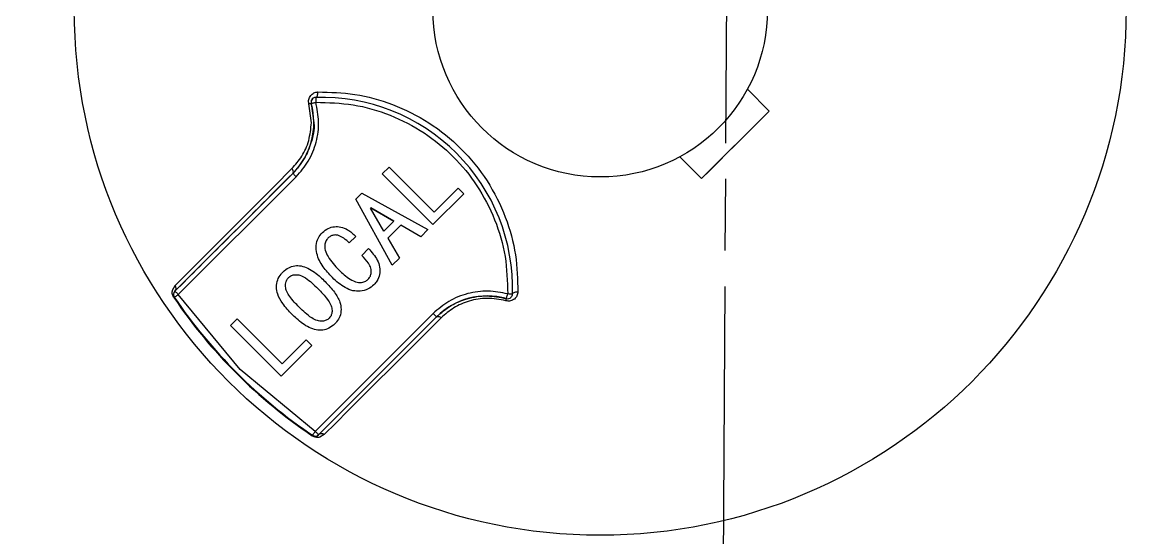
# Model space of a CAD drawing. Header units: millimetres. Extents: x 1852 to 4288, y 681 to 2404.
# Drawn here: x 2552.07 to 2598.85, y 2073.61 to 2095.18 of the extents above; entities that cross this region are included whole.
import ezdxf

# ---------------------------------------------------------------- set-up
doc = ezdxf.new("R2010")
doc.units = ezdxf.units.MM
doc.linetypes.add('AM_ISO08W050', pattern=[18, 12, -1.5, 3, -1.5])
doc.layers.add('AM_7', color=4, linetype='AM_ISO08W050', lineweight=25)

msp = doc.modelspace()

# ---------------------------------------------------------------- linework, layer by layer
at = {"color": 7, "linetype": 'Continuous', "lineweight": 25}
for p, q in [((2582.397, 2092.381), (2583.31, 2091.467)), ((2582.397, 2092.381), (2582.397, 2092.381)), ((2564.157, 2090.982), (2564.056, 2091.764)), ((2564.142, 2091.84), (2564.142, 2091.84)), ((2564.149, 2091.786), (2564.258, 2090.979)), ((2564.336, 2092.039), (2564.342, 2091.839)), ((2580.482, 2088.639), (2583.31, 2091.467)), ((2580.482, 2088.639), (2579.568, 2089.552)), ((2579.568, 2089.552), (2579.568, 2089.552)), ((2579.568, 2089.552), (2580.482, 2088.639)), ((2567.121, 2088.837), (2567.407, 2089.123)), ((2567.407, 2089.123), (2569.292, 2087.237)), ((2558.447, 2083.929), (2563.38, 2088.861)), ((2558.589, 2083.787), (2563.521, 2088.72)), ((2563.38, 2088.861), (2563.38, 2088.861)), ((2569.243, 2086.716), (2567.121, 2088.837)), ((2569.243, 2086.716), (2567.121, 2088.837)), ((2580.482, 2088.639), (2580.482, 2088.639)), ((2566.017, 2087.783), (2566.265, 2088.031)), ((2566.265, 2088.031), (2569.032, 2086.505)), ((2570.533, 2088.006), (2569.243, 2086.716)), ((2570.533, 2088.006), (2569.243, 2086.716)), ((2569.292, 2087.237), (2570.297, 2088.242)), ((2570.297, 2088.242), (2570.533, 2088.006)), ((2567.543, 2085.017), (2566.017, 2087.783)), ((2567.543, 2085.017), (2566.017, 2087.783)), ((2566.65, 2087.423), (2566.625, 2087.398)), ((2566.65, 2087.423), (2566.625, 2087.398)), ((2567.183, 2086.443), (2566.625, 2087.398)), ((2566.625, 2087.398), (2566.625, 2087.398)), ((2566.65, 2087.423), (2567.605, 2086.865)), ((2566.65, 2087.423), (2566.65, 2087.423)), ((2567.605, 2086.865), (2566.65, 2087.423)), ((2567.605, 2086.865), (2567.183, 2086.443)), ((2567.903, 2086.691), (2567.357, 2086.145)), ((2567.903, 2086.691), (2567.357, 2086.145)), ((2567.605, 2086.865), (2567.605, 2086.865)), ((2568.734, 2086.207), (2567.903, 2086.691)), ((2567.903, 2086.691), (2567.903, 2086.691)), ((2568.734, 2086.207), (2567.903, 2086.691)), ((2569.243, 2086.716), (2569.243, 2086.716)), ((2564.851, 2086.145), (2564.851, 2086.145)), ((2566.017, 2086.22), (2565.744, 2085.947)), ((2566.017, 2086.22), (2565.744, 2085.947)), ((2567.357, 2086.145), (2567.841, 2085.314)), ((2567.357, 2086.145), (2567.357, 2086.145)), ((2569.032, 2086.505), (2568.734, 2086.207)), ((2569.032, 2086.505), (2568.734, 2086.207)), ((2568.734, 2086.207), (2568.734, 2086.207)), ((2564.744, 2085.608), (2564.744, 2085.608)), ((2565.744, 2085.947), (2565.744, 2085.947)), ((2566.265, 2085.426), (2566.551, 2085.711)), ((2567.841, 2085.314), (2567.543, 2085.017)), ((2567.841, 2085.314), (2567.543, 2085.017)), ((2566.652, 2084.844), (2566.652, 2084.844)), ((2567.543, 2085.017), (2567.543, 2085.017)), ((2563.201, 2084.496), (2563.201, 2084.496)), ((2565.037, 2084.496), (2565.037, 2084.496)), ((2566.774, 2084.198), (2566.774, 2084.198)), ((2558.345, 2083.972), (2558.451, 2084.164)), ((2558.389, 2083.787), (2558.389, 2083.787)), ((2558.447, 2083.929), (2558.447, 2083.929)), ((2561.178, 2080.649), (2558.589, 2083.787)), ((2563.098, 2083.993), (2563.098, 2083.993)), ((2564.429, 2084.037), (2564.429, 2084.037)), ((2572.572, 2084.034), (2572.572, 2084.034)), ((2558.423, 2083.675), (2558.403, 2083.662)), ((2564.989, 2083.297), (2564.989, 2083.297)), ((2563.35, 2082.957), (2563.35, 2082.957)), ((2569.249, 2082.992), (2564.316, 2078.06)), ((2569.39, 2082.851), (2564.458, 2077.918)), ((2560.77, 2082.486), (2561.055, 2082.771)), ((2562.891, 2080.365), (2560.77, 2082.486)), ((2562.891, 2080.365), (2560.77, 2082.486)), ((2561.055, 2082.771), (2562.941, 2080.886)), ((2565.136, 2082.56), (2565.136, 2082.56)), ((2562.941, 2080.886), (2563.945, 2081.89)), ((2563.945, 2081.89), (2564.181, 2081.655)), ((2564.181, 2081.655), (2562.891, 2080.365)), ((2564.181, 2081.655), (2562.891, 2080.365)), ((2564.316, 2078.06), (2561.178, 2080.649)), ((2562.891, 2080.365), (2562.891, 2080.365)), ((2564.191, 2077.874), (2564.204, 2077.894)), ((2564.693, 2077.922), (2564.516, 2077.823))]:
    msp.add_line(p, q, dxfattribs=at)
at = {"color": 7, "linetype": 'Continuous', "lineweight": 25, "flags": 128}
for points in [[(2564.336, 2092.039), (2564.356, 2092.044), (2564.376, 2092.058), (2564.393, 2092.08), (2564.407, 2092.109), (2564.418, 2092.144), (2564.425, 2092.183), (2564.428, 2092.225), (2564.426, 2092.267)], [(2564.149, 2091.786), (2564.153, 2091.787), (2564.164, 2091.79), (2564.182, 2091.795), (2564.206, 2091.801), (2564.235, 2091.81), (2564.268, 2091.819), (2564.304, 2091.829), (2564.342, 2091.839)], [(2583.31, 2091.467), (2582.957, 2091.114), (2582.604, 2090.761), (2582.25, 2090.407), (2581.896, 2090.053), (2581.542, 2089.699), (2581.188, 2089.345), (2580.835, 2088.992), (2580.482, 2088.639)], [(2558.451, 2084.164), (2558.933, 2084.647), (2559.456, 2085.169), (2560.017, 2085.73), (2560.615, 2086.328), (2561.249, 2086.962), (2561.916, 2087.629), (2562.615, 2088.328), (2563.344, 2089.057)], [(2563.38, 2088.861), (2563.392, 2088.877), (2563.399, 2088.897), (2563.402, 2088.92), (2563.399, 2088.946), (2563.392, 2088.973), (2563.38, 2089.001), (2563.364, 2089.03), (2563.344, 2089.057)], [(2563.38, 2088.861), (2563.383, 2088.858), (2563.391, 2088.85), (2563.404, 2088.837), (2563.421, 2088.82), (2563.443, 2088.798), (2563.467, 2088.774), (2563.494, 2088.747), (2563.521, 2088.72)], [(2558.423, 2083.675), (2558.426, 2083.677), (2558.436, 2083.684), (2558.451, 2083.694), (2558.472, 2083.708), (2558.497, 2083.725), (2558.525, 2083.744), (2558.556, 2083.765), (2558.589, 2083.787)], [(2558.447, 2083.929), (2558.45, 2083.926), (2558.458, 2083.918), (2558.471, 2083.905), (2558.489, 2083.887), (2558.51, 2083.866), (2558.535, 2083.841), (2558.561, 2083.815), (2558.589, 2083.787)], [(2572.315, 2083.62), (2572.316, 2083.624), (2572.319, 2083.635), (2572.324, 2083.652), (2572.331, 2083.676), (2572.339, 2083.706), (2572.348, 2083.739), (2572.358, 2083.775), (2572.369, 2083.813)], [(2572.568, 2083.807), (2572.565, 2083.807), (2572.553, 2083.807), (2572.535, 2083.808), (2572.51, 2083.808), (2572.48, 2083.809), (2572.445, 2083.81), (2572.408, 2083.811), (2572.369, 2083.813)], [(2572.568, 2083.807), (2572.574, 2083.827), (2572.587, 2083.847), (2572.609, 2083.864), (2572.638, 2083.878), (2572.673, 2083.889), (2572.712, 2083.896), (2572.754, 2083.899), (2572.796, 2083.897)], [(2569.586, 2082.815), (2568.857, 2082.086), (2568.158, 2081.387), (2567.491, 2080.72), (2566.858, 2080.086), (2566.259, 2079.488), (2565.698, 2078.927), (2565.176, 2078.404), (2564.693, 2077.922)], [(2569.39, 2082.851), (2569.388, 2082.854), (2569.38, 2082.862), (2569.367, 2082.875), (2569.349, 2082.892), (2569.328, 2082.914), (2569.303, 2082.938), (2569.277, 2082.965), (2569.249, 2082.992)], [(2569.39, 2082.851), (2569.407, 2082.863), (2569.426, 2082.87), (2569.45, 2082.872), (2569.475, 2082.87), (2569.502, 2082.863), (2569.531, 2082.851), (2569.559, 2082.835), (2569.586, 2082.815)], [(2564.316, 2078.06), (2564.295, 2078.027), (2564.273, 2077.996), (2564.254, 2077.968), (2564.237, 2077.942), (2564.223, 2077.922), (2564.213, 2077.907), (2564.207, 2077.897), (2564.204, 2077.894)], [(2564.458, 2077.918), (2564.455, 2077.921), (2564.447, 2077.929), (2564.434, 2077.942), (2564.416, 2077.96), (2564.395, 2077.981), (2564.37, 2078.006), (2564.344, 2078.032), (2564.316, 2078.06)]]:
    msp.add_lwpolyline(points, dxfattribs=at)
at = {"color": 7, "linetype": 'Continuous', "lineweight": 25}
for radius in [22, 7]:
    msp.add_circle((2576.239, 2095.71), radius, dxfattribs=at)
for centre, radius, start, end in [((2543.24, 2132.915), 91.48, 295.79271, 180), ((2543.24, 2132.915), 91.48, 180, 290.22656), ((2543.24, 2132.915), 91.441, 295.84596, 351.20762), ((2543.24, 2132.915), 90.976, 296.50811, 351.20762), ((2543.24, 2132.915), 86.42, 299.88973, 350.7957), ((2561.259, 2090.983), 3, 315, 15.531), ((2564.256, 2091.106), 0.688, 98.909, 106.876), ((2564.342, 2091.839), 0.2, 135, 195.531), ((2564.342, 2091.839), 0.2, 91.6906, 135), ((2564.572, 2084.043), 8, 358.3094, 91.6906), ((2558.589, 2083.787), 0.2, 135, 214.039), ((2558.311, 2084.049), 0.182, 318.6226, 39.5362), ((2571.512, 2080.729), 3, 74.469, 135), ((2572.369, 2083.813), 0.2, 315, 358.3094), ((2576.239, 2095.71), 21.524, 214.039, 235.961), ((2576.239, 2095.71), 21.5, 214.039, 235.961), ((2571.635, 2083.727), 0.689, 343.1243, 351.0894), ((2572.369, 2083.813), 0.2, 254.469, 315), ((2564.316, 2078.06), 0.2, 235.961, 315), ((2564.578, 2077.781), 0.182, 50.5221, 130.0859)]:
    msp.add_arc(centre, radius, start, end, dxfattribs=at)
for points in [[(2636.98, 2132.916), (2636.893, 2129.849), (2636.719, 2123.713), (2635.316, 2114.599), (2633.091, 2105.661), (2629.983, 2096.986), (2626.044, 2088.656), (2621.307, 2080.753), (2615.818, 2073.352), (2609.631, 2066.525), (2602.804, 2060.337), (2595.403, 2054.849), (2587.5, 2050.111), (2579.17, 2046.173), (2570.495, 2043.065), (2561.557, 2040.84), (2552.443, 2039.437), (2546.307, 2039.263), (2543.24, 2039.176)], [(2640.913, 2122.127), (2640.389, 2118.475), (2639.341, 2111.172), (2636.221, 2100.529), (2632.013, 2090.286), (2626.658, 2080.585), (2620.253, 2071.546), (2612.872, 2063.284), (2604.61, 2055.902), (2595.571, 2049.498), (2585.87, 2044.142), (2575.627, 2039.934), (2564.984, 2036.815), (2557.681, 2035.767), (2554.029, 2035.243)], [(2640.711, 2115.584), (2640.024, 2112.29), (2638.651, 2105.701), (2635.331, 2096.149), (2631.127, 2086.966), (2625.991, 2078.263), (2620.002, 2070.126), (2613.214, 2062.642), (2605.701, 2055.886), (2597.539, 2049.932), (2588.814, 2044.833), (2579.612, 2040.669), (2570.046, 2037.389), (2563.452, 2036.044), (2560.155, 2035.372)], [(2563.38, 2088.861), (2562.416, 2087.897), (2560.487, 2085.968), (2559.127, 2084.608), (2558.447, 2083.929)]]:
    msp.add_open_spline(points, degree=3, dxfattribs=at)
for points, knots in [([(2585.524, 2058.844), (2587.702, 2060.118), (2592.687, 2063.032), (2599.751, 2068.686), (2606.716, 2075.518), (2612.835, 2083.128), (2618.058, 2091.376), (2622.286, 2100.171), (2625.563, 2109.379), (2626.838, 2115.754), (2627.475, 2118.941)], [0, 0, 0, 0, 0.099849, 0.228442, 0.357035, 0.485628, 0.614221, 0.742814, 0.871407, 1, 1, 1, 1]), ([(2564.056, 2091.764), (2564.049, 2091.796), (2564.036, 2091.861), (2564.047, 2091.957), (2564.078, 2092.045), (2564.142, 2092.146), (2564.257, 2092.241), (2564.37, 2092.259), (2564.426, 2092.267)], [0, 0, 0, 0, 0.123692, 0.250213, 0.373441, 0.501044, 0.749966, 1, 1, 1, 1]), ([(2564.426, 2092.267), (2564.942, 2092.255), (2565.97, 2092.231), (2567.566, 2091.795), (2569.095, 2091.033), (2570.461, 2089.934), (2571.56, 2088.57), (2572.323, 2087.04), (2572.76, 2085.443), (2572.784, 2084.413), (2572.796, 2083.897)], [0, 0, 0, 0, 0.125198, 0.2499957, 0.3751716, 0.4997698, 0.6246825, 0.749695, 0.8746376, 1, 1, 1, 1]), ([(2563.521, 2088.72), (2563.702, 2088.93), (2564.071, 2089.359), (2564.386, 2090.16), (2564.506, 2091.013), (2564.396, 2091.567), (2564.342, 2091.839)], [0, 0, 0, 0, 0.245589, 0.5, 0.754411, 1, 1, 1, 1]), ([(2564.336, 2092.039), (2564.327, 2092.039), (2564.3, 2092.037), (2564.25, 2092.021), (2564.2, 2091.986), (2564.163, 2091.934), (2564.145, 2091.885), (2564.139, 2091.835), (2564.146, 2091.801), (2564.149, 2091.786)], [0, 0, 0, 0, 0.0858052, 0.25106, 0.5005164, 0.655876, 0.7885052, 0.9015382, 1, 1, 1, 1]), ([(2564.342, 2091.839), (2564.867, 2091.824), (2565.927, 2091.794), (2567.471, 2091.34), (2568.892, 2090.603), (2570.125, 2089.595), (2571.132, 2088.363), (2571.869, 2086.942), (2572.323, 2085.398), (2572.353, 2084.337), (2572.369, 2083.813)], [0, 0, 0, 0, 0.123694, 0.25, 0.376306, 0.5, 0.623694, 0.75, 0.876306, 1, 1, 1, 1]), ([(2563.344, 2089.057), (2563.489, 2089.224), (2563.779, 2089.557), (2564.081, 2090.217), (2564.132, 2090.727), (2564.157, 2090.982)], [0, 0, 0, 0, 0.33293, 0.666707, 1, 1, 1, 1]), ([(2564.258, 2090.979), (2564.258, 2090.977), (2564.297, 2090.687), (2564.158, 2090.15), (2563.87, 2089.422), (2563.55, 2089.055), (2563.38, 2088.861)], [0, 0, 0, 0, 0.0026935, 0.3414816, 0.6510181, 1, 1, 1, 1]), ([(2564.615, 2086.381), (2564.694, 2086.447), (2564.841, 2086.571), (2565.12, 2086.64), (2565.403, 2086.627), (2565.726, 2086.498), (2565.909, 2086.323), (2566.017, 2086.22)], [0, 0, 0, 0, 0.190602, 0.35935, 0.52722, 0.719557, 1, 1, 1, 1]), ([(2565.037, 2084.496), (2564.9, 2084.642), (2564.625, 2084.937), (2564.379, 2085.407), (2564.341, 2085.837), (2564.422, 2086.154), (2564.555, 2086.311), (2564.615, 2086.381)], [0, 0, 0, 0, 0.278953, 0.561275, 0.716356, 0.872487, 1, 1, 1, 1]), ([(2564.851, 2086.145), (2564.818, 2086.107), (2564.746, 2086.022), (2564.702, 2085.841), (2564.728, 2085.612), (2564.906, 2085.238), (2565.143, 2084.992), (2565.31, 2084.818)], [0, 0, 0, 0, 0.0972515, 0.2128757, 0.3462685, 0.5366234, 1, 1, 1, 1]), ([(2565.744, 2085.947), (2565.671, 2086.016), (2565.537, 2086.142), (2565.33, 2086.256), (2565.151, 2086.29), (2565.012, 2086.263), (2564.915, 2086.205), (2564.867, 2086.161), (2564.851, 2086.145)], [0, 0, 0, 0, 0.29136, 0.535096, 0.673308, 0.812563, 0.935255, 1, 1, 1, 1]), ([(2565.744, 2085.947), (2565.671, 2086.016), (2565.537, 2086.142), (2565.33, 2086.256), (2565.151, 2086.29), (2565.012, 2086.263), (2564.915, 2086.205), (2564.867, 2086.161), (2564.851, 2086.145)], [0, 0, 0, 0, 0.29136, 0.535096, 0.673308, 0.812563, 0.935255, 1, 1, 1, 1]), ([(2566.551, 2085.711), (2566.684, 2085.559), (2566.887, 2085.328), (2567.033, 2084.938), (2567.022, 2084.627), (2566.926, 2084.37), (2566.818, 2084.247), (2566.774, 2084.198)], [0, 0, 0, 0, 0.351866, 0.532632, 0.714759, 0.884894, 1, 1, 1, 1]), ([(2566.538, 2084.434), (2566.57, 2084.474), (2566.632, 2084.552), (2566.664, 2084.715), (2566.654, 2084.905), (2566.515, 2085.16), (2566.364, 2085.321), (2566.265, 2085.426)], [0, 0, 0, 0, 0.132852, 0.257107, 0.423406, 0.622223, 1, 1, 1, 1]), ([(2563.35, 2082.957), (2563.213, 2083.103), (2562.973, 2083.358), (2562.742, 2083.753), (2562.677, 2084.103), (2562.727, 2084.4), (2562.847, 2084.606), (2562.938, 2084.703), (2562.965, 2084.731)], [0, 0, 0, 0, 0.29336, 0.511467, 0.658407, 0.805673, 0.942273, 1, 1, 1, 1]), ([(2562.965, 2084.731), (2563.042, 2084.798), (2563.187, 2084.923), (2563.46, 2085.005), (2563.739, 2084.996), (2564.123, 2084.856), (2564.446, 2084.606), (2564.665, 2084.395), (2564.727, 2084.334)], [0, 0, 0, 0, 0.148277, 0.278554, 0.408484, 0.552088, 0.872274, 1, 1, 1, 1]), ([(2565.31, 2084.818), (2565.455, 2084.679), (2565.68, 2084.463), (2566.025, 2084.299), (2566.26, 2084.287), (2566.426, 2084.335), (2566.506, 2084.405), (2566.538, 2084.434)], [0, 0, 0, 0, 0.421141, 0.650944, 0.779664, 0.909635, 1, 1, 1, 1]), ([(2563.648, 2083.255), (2563.509, 2083.4), (2563.314, 2083.604), (2563.12, 2083.902), (2563.064, 2084.121), (2563.081, 2084.313), (2563.145, 2084.436), (2563.19, 2084.484), (2563.201, 2084.496)], [0, 0, 0, 0, 0.411241, 0.579386, 0.722749, 0.866004, 0.96618, 1, 1, 1, 1]), ([(2563.201, 2084.496), (2563.241, 2084.528), (2563.32, 2084.593), (2563.492, 2084.628), (2563.7, 2084.607), (2564.039, 2084.415), (2564.265, 2084.196), (2564.429, 2084.037)], [0, 0, 0, 0, 0.104522, 0.209348, 0.351191, 0.528915, 1, 1, 1, 1]), ([(2563.201, 2084.496), (2563.241, 2084.528), (2563.32, 2084.593), (2563.492, 2084.628), (2563.7, 2084.607), (2564.039, 2084.415), (2564.265, 2084.196), (2564.429, 2084.037)], [0, 0, 0, 0, 0.104522, 0.209348, 0.351191, 0.528915, 1, 1, 1, 1]), ([(2564.727, 2084.334), (2564.864, 2084.188), (2565.11, 2083.927), (2565.349, 2083.526), (2565.416, 2083.167), (2565.367, 2082.876), (2565.248, 2082.679), (2565.162, 2082.587), (2565.136, 2082.56)], [0, 0, 0, 0, 0.292886, 0.524338, 0.670134, 0.816655, 0.945975, 1, 1, 1, 1]), ([(2566.774, 2084.198), (2566.696, 2084.132), (2566.53, 2083.993), (2566.213, 2083.918), (2565.879, 2083.933), (2565.46, 2084.108), (2565.205, 2084.341), (2565.037, 2084.496)], [0, 0, 0, 0, 0.153253, 0.324924, 0.478859, 0.655839, 1, 1, 1, 1]), ([(2566.774, 2084.198), (2566.696, 2084.132), (2566.53, 2083.993), (2566.213, 2083.918), (2565.879, 2083.933), (2565.46, 2084.108), (2565.205, 2084.341), (2565.037, 2084.496)], [0, 0, 0, 0, 0.153253, 0.324924, 0.478859, 0.655839, 1, 1, 1, 1]), ([(2558.403, 2083.662), (2558.395, 2083.675), (2558.378, 2083.702), (2558.352, 2083.762), (2558.328, 2083.863), (2558.338, 2083.929), (2558.345, 2083.972)], [0, 0, 0, 0, 0.1152277, 0.2337581, 0.5018731, 1, 1, 1, 1]), ([(2564.429, 2084.037), (2564.568, 2083.892), (2564.766, 2083.686), (2564.964, 2083.388), (2565.026, 2083.181), (2565.021, 2083.008), (2564.973, 2082.879), (2564.923, 2082.821), (2564.901, 2082.796)], [0, 0, 0, 0, 0.409684, 0.583644, 0.725379, 0.843759, 0.932231, 1, 1, 1, 1]), ([(2572.369, 2083.813), (2572.096, 2083.867), (2571.542, 2083.977), (2570.689, 2083.857), (2569.888, 2083.542), (2569.459, 2083.173), (2569.249, 2082.992)], [0, 0, 0, 0, 0.245589, 0.5, 0.754411, 1, 1, 1, 1]), ([(2569.39, 2082.851), (2569.585, 2083.019), (2569.951, 2083.337), (2570.678, 2083.643), (2571.482, 2083.78), (2572.043, 2083.672), (2572.315, 2083.62)], [0, 0, 0, 0, 0.265019, 0.500067, 0.757342, 1, 1, 1, 1]), ([(2572.796, 2083.897), (2572.788, 2083.841), (2572.771, 2083.728), (2572.675, 2083.614), (2572.575, 2083.549), (2572.486, 2083.518), (2572.39, 2083.507), (2572.326, 2083.52), (2572.294, 2083.527)], [0, 0, 0, 0, 0.249602, 0.498296, 0.625589, 0.748629, 0.875722, 1, 1, 1, 1]), ([(2564.901, 2082.796), (2564.861, 2082.764), (2564.78, 2082.698), (2564.603, 2082.664), (2564.387, 2082.684), (2564.04, 2082.875), (2563.812, 2083.096), (2563.648, 2083.255)], [0, 0, 0, 0, 0.102727, 0.209545, 0.355438, 0.53569, 1, 1, 1, 1]), ([(2572.294, 2083.527), (2572.031, 2083.576), (2571.506, 2083.675), (2570.747, 2083.54), (2570.086, 2083.253), (2569.753, 2082.961), (2569.586, 2082.815)], [0, 0, 0, 0, 0.249812, 0.499845, 0.75024, 1, 1, 1, 1]), ([(2565.136, 2082.56), (2565.059, 2082.494), (2564.912, 2082.368), (2564.635, 2082.287), (2564.347, 2082.295), (2563.956, 2082.436), (2563.629, 2082.687), (2563.411, 2082.898), (2563.35, 2082.957)], [0, 0, 0, 0, 0.146535, 0.278399, 0.409738, 0.559567, 0.875154, 1, 1, 1, 1]), ([(2565.136, 2082.56), (2565.059, 2082.494), (2564.912, 2082.368), (2564.635, 2082.287), (2564.347, 2082.295), (2563.956, 2082.436), (2563.629, 2082.687), (2563.411, 2082.898), (2563.35, 2082.957)], [0, 0, 0, 0, 0.146535, 0.278399, 0.409738, 0.559567, 0.875154, 1, 1, 1, 1]), ([(2564.516, 2077.823), (2564.511, 2077.821), (2564.476, 2077.8), (2564.39, 2077.802), (2564.292, 2077.822), (2564.231, 2077.848), (2564.204, 2077.865), (2564.191, 2077.874)], [0, 0, 0, 0, 0.0641655, 0.529622, 0.7809744, 0.8920347, 1, 1, 1, 1])]:
    msp.add_open_spline(points, degree=3, knots=knots, dxfattribs=at)
at = {"layer": 'AM_7'}
msp.add_line((2580.732, 1964.131), (2582.97, 2331.267), dxfattribs=at)

doc.saveas('drawing.dxf')
